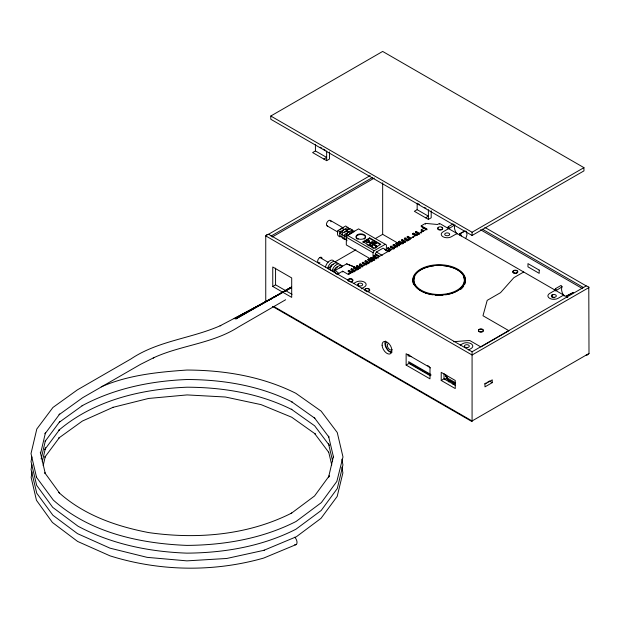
<?xml version="1.0" encoding="UTF-8"?>
<svg xmlns="http://www.w3.org/2000/svg" width="620" height="620" viewBox="0 0 620 620"><rect width="100%" height="100%" fill="white"/><g stroke="black" fill="none" stroke-linecap="round" stroke-linejoin="round"><path stroke-width="0.93" d="M342.666 271.986L342.666 271.188L348.277 274.428L426.862 229.059L426.862 229.857L421.243 226.618L421.243 225.812L425.46 223.378L437.557 224.502L439.495 223.386L567.819 297.476M350.68 272.971L348.269 271.583L348.277 270.769L348.975 270.367L352.981 272.684M348.975 274.42L348.975 273.606L348.269 274.017M354.989 270.599L351.78 268.747L351.083 269.158L351.083 269.964L354.284 271.816M351.78 272.8L351.78 271.986L351.083 272.397M357.097 270.196L353.888 268.344L353.888 267.53L354.586 267.127L358.6 269.444M359.096 268.111L356.694 266.724L356.694 265.91L357.399 265.507L360.6 267.36M358.05 285.564L358.438 283.534A2.48 1.434 0 0 1 362.444 283.945A2.48 1.434 0 0 1 360.414 285.975A2.48 1.434 0 0 1 357.802 284.177L358.05 283.836M358.438 285.967L358.438 283.534M362.708 266.957L359.499 265.104L359.499 264.291L360.204 263.887L363.413 265.74M360.204 263.887L360.204 264.694L359.499 265.104M364.715 264.872L362.305 263.485L362.305 262.671L363.01 262.268L367.017 264.585M368.319 263.717L365.118 261.865L365.118 261.051L365.815 260.648L369.024 262.5M365.815 264.701L365.815 263.887M365.815 260.648L365.815 261.454L365.118 261.865M372.628 261.346L368.621 259.028L367.923 259.431L367.923 260.245L371.124 262.097M373.938 260.47L370.729 258.618L370.729 257.812L371.434 257.409L374.635 259.261M371.426 261.454L371.426 260.648L370.729 261.051M371.434 257.409L371.426 258.214L370.729 258.618M378.247 258.098L374.24 255.789L373.535 256.192L373.535 256.998L376.743 258.85M374.24 259.834L374.24 259.028L373.535 259.431L373.535 260.245M374.24 256.595L374.24 255.789M385.462 250.116L385.462 249.302L389.469 251.619M388.275 251.736L388.275 250.929L387.57 251.333M388.275 248.496L388.275 247.682L391.476 249.535M393.886 248.496L393.886 247.682L393.181 248.093M397.087 246.295L393.886 244.443L393.886 245.256L393.181 245.66L395.591 247.047M399.9 244.675L396.692 242.823L396.692 243.637L395.994 244.04L399.195 245.892M403.504 243.521L399.497 241.203L399.497 242.017L398.8 242.42L401.202 243.807M402.303 243.637L402.303 242.823M405.511 241.436L402.31 239.583L402.303 240.397L401.605 240.8L404.806 242.653M405.116 238.778L405.116 237.964L409.115 240.281M407.921 240.397L407.921 239.583M411.122 238.196L407.921 236.344L407.921 237.158L407.216 237.561L410.425 239.413M416.338 235.53L416.338 234.724L415.64 235.127M419.546 233.337L416.338 231.485L416.338 232.291L415.64 232.702L418.841 234.546M421.243 233.104L421.243 229.865L424.754 227.827M425.46 224.184L425.46 223.378M555.249 291.005L555.249 290.222L549.638 293.462A5.952 3.441 0 0 0 549.638 298.329A5.952 3.441 0 0 0 558.054 298.329L563.673 295.081M439.495 224.2L439.495 223.386M352.377 229.834L344.704 234.337L344.108 237.251L344.782 239.537L342.488 238.196L341.884 235.964L342.488 233.05L350.161 228.547L354.369 231.733M354.663 231.175L346.929 235.623L346.332 238.537L346.937 240.769M484.848 227.377L586.195 285.89L588.783 286.889L589 353.462L587.597 354.865M31.899 456.925L31.031 461.567L36.65 485.313L52.731 507.385L77.973 526.179C111.476 544.166 149.172 551.784 186.93 553.141C224.487 552.846 262.183 546.39 295.903 529.247L321.191 510.485L337.296 488.521L342.945 464.923L341.86 459.211M31.86 464.884L31.078 469.526L36.766 493.241L52.894 515.236L77.492 533.642L110.004 548.165L147.111 557.349L186.922 560.86L226.742 558.473L263.841 550.335L296.399 536.726L321.021 518.336L337.172 496.442L342.891 472.882L341.884 467.108M32.031 471.843L31.147 477.485L36.456 500.278L52.429 522.474L77.632 541.454L110.127 555.892C159.805 571.423 213.621 572.307 263.709 558.062L296.104 544.593M40.649 453.243L45.423 432.876L45.028 433.783L59.698 414.036L59.086 414.687L82.708 397.676L140.531 364.358L153.923 357.632L153.21 357.957C180.761 345.123 212.466 343.744 238.452 327.004L285.642 299.747M41.137 458.87L45.469 440.363L45.151 441.293L59.807 421.561L59.256 422.267L82.7 405.387L82.08 405.751C114.375 388.399 150.691 380.959 187.093 379.51C223.215 379.649 259.517 385.632 292.051 401.915L291.4 401.582L314.836 418.244L314.255 417.562L328.918 437.115L328.553 436.193L333.537 457.312L333.483 456.297L328.484 477.594L329.29 475.819L314.557 495.969L291.144 513.453L291.741 513.034C247.775 535.285 196.982 539.454 148.722 532.596C116.118 526.333 83.778 515.065 58.784 492.458L59.489 492.993L44.772 472.773L45.299 473.61L40.292 452.15M42.253 461.714L45.5 447.834L45.252 448.803M43.175 465.558L45.345 456.297L44.865 457.165L59.551 437.387L58.885 437.976L82.398 421.042L113.08 407.317L112.592 407.441L148.529 398.459L187.1 394.917L225.386 397.009L261.074 404.628L291.718 417.229L315.231 433.938L314.526 433.38L328.662 452.22M347.936 227.261L340.264 231.764C337.985 233.662 342.759 239.56 338.04 235.615A6.301 3.643 -59.9 0 1 338.04 230.47L345.712 225.975L349.92 229.16M342.209 231.934L342.565 231.206A3.123 1.798 -59.9 0 1 344.123 229.555C345.766 229.059 346.983 230.353 348.44 228.299M352.888 230.873L350.455 232.275L348.572 232.136A3.123 1.806 -59.9 0 0 347.006 233.779L346.658 234.515A3.123 1.806 -59.9 0 0 346.44 235.251M337.621 266.848L336.513 267.142A3.123 1.806 -59.9 0 0 334.947 268.793L334.599 269.522A3.123 1.806 -59.9 0 0 334.382 270.266M449.058 228.594L454.948 224.82M556.179 290.594L562.069 286.82L561.061 285.433L555.45 288.672L554.9 289.679M562.069 286.82L561.79 287.354A7.928 4.58 60 0 0 564.169 296.112M447.779 227.679L448.33 226.672L453.143 223.897M465.938 238.01L467 234.833L466.411 231.252M373.317 260.547L346.309 244.947L346.309 237.235L347.425 235.306L358.562 228.873L386.407 244.947L386.407 249.775M373.038 260.385L373.038 252.665L374.154 250.736L385.291 244.303M375.271 256.851L375.271 253.952L376.387 252.022L383.067 248.163L388.911 251.542M358.926 268.708L346.65 263.856L335.273 270.39L334.312 272.025L337.179 274.443M44.71 449.632L59.411 429.838L58.691 430.365C94.194 400.109 141.438 389.042 187.085 387.206C223.154 387.345 259.4 393.32 291.88 409.58L291.26 409.177L314.673 425.824L329.39 445.431M370.163 244.885L372.62 245.876L371.636 246.442L370.659 245.876L371.024 245.52L370.047 245.094L370.047 243.823L371.07 243.234L368.334 242.071A1.736 1 0 0 1 365.761 241.381A1.736 1 0 0 1 367.769 240.219A1.736 1 0 0 1 368.97 241.707L368.97 241.567A1.736 1 0 0 0 367.769 240.079A1.736 1 0 0 0 365.761 241.234A1.736 1 0 0 0 368.334 241.932L376.131 246.109L376.542 245.876L370.373 242.645L372.984 242.265L374.17 243.024A1.039 0.597 0 0 0 374.976 243.924A1.039 0.597 0 0 0 376.046 243.125A1.039 0.597 0 0 0 374.333 242.901L372.984 242.265M335.358 265.391L337.668 264.058A6.301 3.643 -59.9 0 1 340.829 265.887M339.806 267.964L342.116 266.639M270.793 116.025L382.664 51.437L583.947 167.648L583.947 170.888L472.076 235.476L270.793 119.265L270.793 116.025L472.076 232.237L583.947 167.648M323.841 159.046L326.647 157.426L315.425 150.947L312.612 152.567L326.647 160.665L329.453 159.046L329.453 151.977M267.15 235.081L265.748 235.887L265.748 301.839M589 287.51L472.076 355.012L265.748 235.887L266.569 234.74L268.553 234.267L370.171 175.6M271.048 236.065L372.674 177.398M272.196 237.026L374.302 178.072M272.761 286.448L291.702 297.383L291.702 277.938L272.761 267.003L272.761 286.448L275.567 284.82L292.043 294.337M425.584 217.783L428.389 216.163L417.159 209.684L414.354 211.304L428.389 219.403L431.195 217.783L431.195 210.715M363.018 241.738L369.698 237.879L380.835 244.303L374.154 248.163L363.018 241.738L363.018 242.381M363.855 241.893L369.698 238.522L380.045 244.489M284.751 290.865L291.447 286.998M334.963 261.873L355.888 249.798M375.131 238.685L382.664 234.337L400.233 244.474M368.768 241.722L370.249 242.575L373.108 242.056L374.333 242.761A1.039 0.597 0 0 1 376.046 242.978A1.039 0.597 0 0 1 374.976 243.784A1.039 0.597 0 0 1 374.17 242.885L374.224 242.986M370.047 243.962L371.186 243.304L370.163 244.032M370.047 244.954L372.62 245.876M370.659 245.729L371.636 246.303L372.62 245.729M375.557 246.303L377.03 246.721L375.557 246.442M374.992 248.326L376.658 247.365M337.303 274.28L342.666 271.188M384.764 249.713L385.462 249.302M390.778 250.751L387.57 248.899L387.57 248.093L388.275 247.682M393.584 249.131L390.375 247.279L390.375 246.473L391.081 246.062L394.281 247.915M393.181 245.66L393.181 244.853L393.886 244.443M395.994 244.04L395.994 243.234L396.692 242.823M398.8 242.42L398.8 241.606L399.497 241.203M401.605 240.8L401.605 239.987L402.31 239.583M407.619 241.033L404.411 239.181L404.411 238.367L405.116 237.964M407.216 237.561L407.216 236.747L407.921 236.344M415.237 235.708L412.835 234.321L412.835 233.508L413.532 233.104L417.539 235.414M415.64 232.702L415.64 231.888L416.338 231.485M348.269 271.583L348.975 271.18M353.888 268.344L354.586 267.941M356.694 266.724L357.399 266.321L357.399 265.507M362.305 263.485L363.01 263.082L363.01 262.268M390.375 247.279L391.081 246.876M412.835 234.321L413.532 233.911M353.888 270.777L354.586 270.367M359.499 267.53L360.204 267.127M368.621 262.268L367.923 262.671L367.923 263.485M390.375 249.713L391.081 249.31M395.994 246.473L396.692 246.062M404.411 241.606L405.116 241.203M413.532 236.344L412.835 236.747L412.835 237.561L413.532 237.158M353.578 283.51L355.988 282.115A5.952 3.441 0 0 1 364.405 282.115A5.952 3.441 0 0 1 364.405 286.983L361.197 288.835M448.601 228.641L442.982 231.888A5.952 3.441 0 0 0 442.982 236.747A5.952 3.441 0 0 0 451.407 236.747L457.018 233.508M459.885 235.306L459.513 233.934L464.318 231.159M459.513 233.934L465.395 230.973M523.691 272.002L513.871 277.675L500.542 292.663L487.204 300.359L482.98 315.743L508.943 330.731L480.88 346.937L469.65 340.458L453.383 341.705M406.131 365.072L429.986 378.843L429.986 367.497L406.131 353.726L406.131 365.072L408.936 363.444L430.327 375.798M460.226 345.084L462.636 343.697A5.952 3.441 0 0 1 471.053 343.697A5.952 3.441 0 0 1 471.053 348.556L468.65 349.944M566.634 295.934L573.322 292.508L566.634 295.934L567.005 297.305M268.553 234.267L472.076 351.772L586.195 285.89M445.323 374.387L445.64 375.433M446.679 378.417L447.439 378.091L446.679 378.417L445.958 376.084M441.215 380.463L455.25 388.562L455.25 380.463L441.215 372.356L441.215 380.463L444.021 378.843L455.576 385.516M444.532 379.378L447.028 377.944M447.113 378.278L447.113 379.316L454.538 383.222L452.918 384.222M448.686 381.85L450.345 380.889M484.592 383.842L486.212 382.904M487.824 381.974L489.443 381.037L492.249 382.656L492.249 379.858L484.972 384.059L484.972 386.865L492.249 382.656M589 353.462L472.076 420.964L274.133 306.683M342.248 231.857L339.814 233.26L346.487 237.119M344.263 235.833L346.696 234.438M342.604 266.189A6.301 3.643 -59.9 0 0 339.892 265.344L337.582 266.678A6.301 3.643 -59.9 0 0 334.428 272.133L327.755 268.266L331.692 266.003M334.637 269.444L332.204 270.847A6.301 3.643 -59.9 0 1 335.358 265.391M291.385 287.13L235.763 318.982L291.377 287.324M291.338 287.308L234.91 318.696L282.069 292.81M285.44 290.958L291.33 287.726M234.12 318.703L282.247 292.601M284.781 291.229L290.687 288.029M272.591 298.22L220.085 325.818L220.79 325.492C191.541 338.559 158.17 340.636 131.014 358.903L77.368 389.879L52.932 407.472L36.797 429.032L31.008 453.607L36.557 477.385L53.281 500.053C89.644 532.564 139.407 543.523 186.93 545.399C224.541 545.104 262.299 538.64 296.065 521.474L321.346 502.618L336.846 481.414L342.984 456.956L337.257 432.528L321.137 411.137L295.856 393.297C262.089 376.394 224.417 370.179 186.922 370.039C157.914 372.078 128.138 374.999 101.261 386.834M274.288 297.321L275.993 296.414M552.095 294.88L553.203 294.515A2.48 1.434 0 0 1 556.241 296.267L555.993 296.616A2.48 1.434 0 0 1 552.335 297.034A2.48 1.434 0 0 1 552.095 294.88L552.095 297.313M553.846 297.887L554.489 297.615M342.472 228.028L341.899 228.269L344.123 229.555M344.79 232.492A3.123 1.798 -59.9 0 1 346.347 230.849L347.456 230.555M319.874 262.609L319.3 262.849A3.123 1.806 -59.9 0 1 317.68 260.997A3.123 1.806 -59.9 0 1 319.866 257.517L320.447 257.269A3.123 1.806 -59.9 0 1 322.012 258.168M263.841 550.335L264.322 550.134M445.64 376.278L446.16 376.108L445.323 375.619M587.264 354.958L586.195 355.082M351.904 233.128L350.796 233.422A3.123 1.798 -59.9 0 0 349.688 234.399M407.968 354.873L409.766 355.221M407.898 355.834L411.657 356.554M333.63 264.415L332.064 264.57A3.123 1.806 -59.9 0 0 330.507 266.22L330.15 266.949A3.123 1.806 -59.9 0 0 329.933 267.693M358.244 268.623L346.65 263.856M482.337 229.167L583.683 287.68M480.515 229.741L582.552 288.649M320.23 147.242L321.834 148.165M323.438 149.095L325.043 150.017M419.57 204.592L417.159 203.205L417.159 209.684M424.382 207.367L425.986 208.297M415.64 231.888L419.647 234.205M412.835 233.508L416.036 235.36M407.216 236.747L410.425 238.599M404.411 238.367L407.619 240.219M401.605 239.987L405.612 242.304M398.8 241.606L402.806 243.924M395.994 243.234L399.195 245.078M393.181 244.853L397.188 247.163M390.375 246.473L394.382 248.783M387.57 248.093L390.778 249.945M385.562 250.17L387.965 251.565M371.186 243.443L375.968 246.202M366.994 244.675L369.381 246.055M371.767 247.434L373.356 248.349M347.425 235.306L374.154 250.736M376.387 252.022L382.23 255.401M346.309 237.235L373.038 252.665M375.271 253.952L379.448 256.362M367.923 259.431L371.124 261.284M362.305 262.671L366.319 264.988M356.694 265.91L360.701 268.228M351.083 269.158L355.09 271.467M455.615 382.811L447.284 377.999L446.485 375.154M447.113 379.316L455.003 383.865M408.619 361.662L430.946 374.558M408.642 362.599L430.923 375.472M272.436 306.373L472.076 421.631L472.076 351.772M421.243 225.812L426.862 229.059M421.243 229.865L423.654 231.252M330.266 220.387L343.464 228.028M346.347 230.849L348.572 232.136M338.04 230.47L340.264 231.764M327.135 225.881L337.861 232.089M379.548 256.424L376.34 254.572L376.34 255.378L378.75 256.773M339.814 235.926L346.487 239.785M373.535 256.192L376.743 258.044M370.729 257.812L374.736 260.129M365.118 261.051L369.125 263.368M359.499 264.291L362.708 266.143M353.888 267.53L357.097 269.382M348.277 270.769L351.478 272.63M319.874 257.509L328.181 262.322M335.273 270.39L338.869 273.428M427.792 365.513L430.296 367.923M555.45 288.672L556.45 290.059M448.33 226.672L449.329 228.059M376.542 245.729L377.03 246.582M376.542 245.876L377.03 246.721M328.809 444.625L328.515 443.672L332.63 461.117M460.582 233.748L461.218 235.988M328.709 452.12L331.747 464.992M36.324 476.416L36.557 477.385M552.606 294.655L552.606 297.259M472.076 232.237L472.076 235.476M444.021 373.442L444.021 378.843M428.389 209.684L428.389 219.403M382.664 182.792L382.664 234.337M373.108 242.056L371.147 242.056M371.272 242.265L370.249 242.575M370.163 243.892L370.163 245.024M369.698 237.879L369.698 238.522M368.621 259.028L368.621 259.834M351.78 268.747L351.78 269.56M326.647 150.947L326.647 160.665M315.425 144.46L315.425 150.947M275.567 268.158L275.567 284.82M294.725 537.199A4.728 2.558 63.4 0 1 297.019 542.454A4.728 2.558 63.4 0 1 294.694 544.67M329.979 269.553A6.301 3.643 -59.9 0 1 333.134 264.097L335.443 262.772A6.301 3.643 -59.9 0 1 338.156 263.608M336.381 263.306A6.301 3.643 -59.9 0 0 333.227 261.485L330.91 262.818A6.301 3.643 -59.9 0 0 327.755 268.266M325.531 266.98A6.301 3.643 -59.9 0 1 328.685 261.524L331.003 260.199A6.301 3.643 -59.9 0 1 333.707 261.036M340.295 229.896A3.162 1.829 -59.9 0 1 342.457 227.958M327.608 226.013A3.162 1.829 -59.9 0 1 327.554 221.572A3.162 1.829 -59.9 0 1 330.94 221.813M356.066 237.235A4.728 2.728 0 0 1 362.599 234.709A4.728 2.728 0 0 1 364.134 239.165M357.446 239.165A4.728 2.728 0 0 1 356.221 237.94M465.403 281.503A26.296 15.182 0 0 1 464.543 284.642M463.69 286.153A26.296 15.182 0 0 1 460.683 289.416M413.742 284.642A26.296 15.182 0 0 1 434 265.825M437.425 265.562A26.296 15.182 0 0 1 440.851 265.562M443.424 265.732A26.296 15.182 0 0 1 465.434 280.713M463.574 276.931A25.296 14.609 0 0 1 445.687 294.818M442.913 295.151A25.296 14.609 0 0 1 435.364 295.151M432.589 294.818A25.296 14.609 0 0 1 413.842 280.713M413.881 279.953A25.296 14.609 0 0 1 414.71 276.931M369.357 289.509A2.48 1.434 0 0 1 369.179 291.098A2.48 1.434 0 0 1 366.567 291.609M364.816 289.85A2.48 1.434 0 0 1 365.971 288.982M367.854 288.842A2.48 1.434 0 0 1 368.962 289.207M441.936 227.633A2.48 1.434 0 0 1 441.936 229.656A2.48 1.434 0 0 1 438.425 229.656A2.48 1.434 0 0 1 438.425 227.633M516.514 270.762A2.48 1.434 0 0 1 517.305 272.823A2.48 1.434 0 0 1 513.678 273.102A2.48 1.434 0 0 1 513.523 270.987M514.631 270.622A2.48 1.434 0 0 1 515.918 270.622M365.064 290.532A2.48 1.434 0 0 1 366.567 288.432A2.48 1.434 0 0 1 369.69 289.819A2.48 1.434 0 0 1 366.567 291.199M365.971 291.059A2.48 1.434 0 0 1 365.459 290.827M483.275 330.359A2.48 1.434 0 0 1 480.236 332.119A2.48 1.434 0 0 1 479.121 329.724M479.64 329.491A2.48 1.434 0 0 1 482.12 329.491M482.631 329.724A2.48 1.434 0 0 1 483.026 330.018M350.37 279.062A2.48 1.434 0 0 1 352.85 280.496A2.48 1.434 0 0 1 350.37 281.929M348.223 279.775A2.48 1.434 0 0 1 348.618 279.481M349.13 279.256A2.48 1.434 0 0 1 349.726 279.108M347.975 280.457A2.48 1.434 0 0 1 350.37 278.659A2.48 1.434 0 0 1 352.764 280.457A2.48 1.434 0 0 1 349.13 281.333M348.618 281.1A2.48 1.434 0 0 1 348.223 280.806M391.964 352.214A5.952 3.441 60 0 1 386.88 348.502A5.952 3.441 60 0 1 386.214 342.248M392.049 349.51A3.573 2.062 60 0 1 388.074 347.82A3.573 2.062 60 0 1 388.593 343.534M391.344 352.4A6.944 4.007 60 0 1 386.09 347.673A6.944 4.007 60 0 1 385.431 341.039M457.049 234.112A7.928 4.58 60 0 1 454.669 225.354M449.593 234.685L449.345 235.034A2.48 1.434 0 0 1 445.439 235.329A2.48 1.434 0 0 1 445.95 233.074L446.555 232.934A2.48 1.434 0 0 1 449.593 234.685M467.72 347.456L467.488 347.51A2.48 1.434 0 0 1 464.403 345.875A2.48 1.434 0 0 1 468.271 344.953A2.48 1.434 0 0 1 468.085 347.363L467.72 347.456M539.198 270.095L527.969 263.616L527.969 266.856L539.198 273.342L539.198 270.095M358.422 238.956A4.728 2.728 0 0 0 365.513 236.592A4.728 2.728 0 0 0 358.422 234.228A4.728 2.728 0 0 0 358.422 238.956M426.49 292.547A25.296 14.609 0 0 0 464.434 279.899A25.296 14.609 0 0 0 426.49 267.251A25.296 14.609 0 0 0 426.49 292.547M425.994 293.043A26.296 15.182 0 0 0 465.434 279.899A26.296 15.182 0 0 0 425.994 266.747A26.296 15.182 0 0 0 425.994 293.043M438.937 229.478A2.48 1.434 0 0 0 442.664 228.238A2.48 1.434 0 0 0 438.945 226.998A2.48 1.434 0 0 0 438.937 229.478M514.034 272.839A2.48 1.434 0 0 0 517.754 271.599A2.48 1.434 0 0 0 514.034 270.359A2.48 1.434 0 0 0 514.034 272.839M479.64 331.568A2.48 1.434 0 0 0 483.36 330.328A2.48 1.434 0 0 0 479.64 329.088A2.48 1.434 0 0 0 479.64 331.568M382.098 345.231A6.944 4.007 60 0 0 389.693 354.043A6.944 4.007 60 0 0 389.221 343.961A6.944 4.007 60 0 0 382.098 345.231"/></g></svg>
